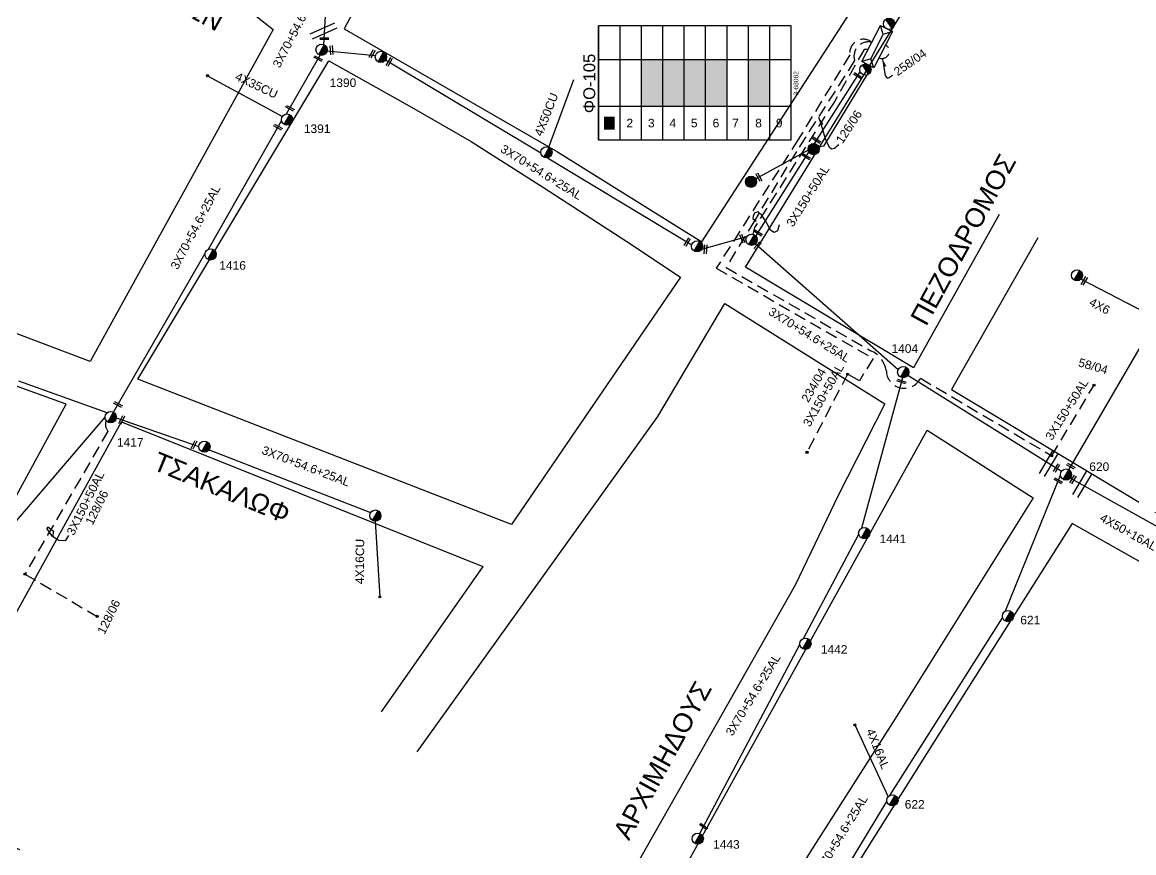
# Model space of a CAD drawing. Header units: millimetres. Extents: x 5016 to 7282, y 2879 to 3911.
# Drawn here: x 6036.2 to 6270, y 3244.1 to 3418.6 of the extents above; entities that cross this region are included whole.
import ezdxf
from ezdxf.enums import TextEntityAlignment as Align

# ---------------------------------------------------------------- set-up
doc = ezdxf.new("R2010")
doc.units = ezdxf.units.MM
doc.linetypes.add('DASHED', pattern=[19.05, 12.7, -6.35])
for name, color, linetype in [('Άγνωστα', 7, 'Continuous'), ('Ασφαλειοκιβώτια Χ.Τ 9 αναχωρήσεων', 7, 'Continuous'), ('Γυμνά εναέρια ΧΤ (3Φ)   4x35CU', 7, 'Continuous'), ('Γυμνά εναέρια ΧΤ (3Φ)   4x50CU', 7, 'Continuous'), ('Γυμνά εναέρια ΧΤ και ΦΟΠ (3Φ)   4x50+16AL', 7, 'Continuous'), ('Εναέρια παροχή ΧΤ 4x16', 7, 'SYN_LINE'), ('Επιγραφές - Σχήματα', 7, 'Continuous'), ('Καλώδια ΧΤ   3x150+50AL', 7, 'DASHED'), ('Μηχανική τομή', 7, 'Continuous'), ('Στύλος Ξύλινος', 7, 'Continuous'), ('Στύλος Ξύλινος @ 1', 7, 'Continuous'), ('Στύλος ΦΜ', 7, 'Continuous'), ('Στύλος ΦΜ @ 1', 7, 'Continuous'), ('Συνδέσεις', 7, 'Continuous'), ('Συνεστραμμένα ΧΤ   3x70+54.6+25 AL', 7, 'SYN_LINE'), ('Τομή', 7, 'Continuous'), ('Υποσταθμός εναέριος 2 στύλων', 7, 'Continuous'), ('Υποσταθμός πόλεως', 7, 'Continuous'), ('Υπόβαθρο ΔΕΗ', 7, 'Continuous'), ('Υπόγεια καλώδια Παροχών ΧΤ   4x16CU', 7, 'DASHED')]:
    doc.layers.add(name, color=color, linetype=linetype)
doc.styles.get("Standard").update_dxf_attribs({"font": 'ARIAL.TTF'})
doc.linetypes.add('SYN_LINE', pattern='A,0.5,-0.0001,["/\\/\\/\\/",Standard,S=0.1,R=0,X=0,Y=-0.05],-0.25', length=0.7501)
doc.dimstyles.new('ISO-25', dxfattribs={"dimtxt": 2.5, "dimasz": 1.8, "dimexe": 1.25, "dimexo": 0.625, "dimtad": 1, "dimtxsty": 'Standard', "dimcen": 1.8, "dimadec": 0, "dimazin": 0, "dimtfac": 1, "dimtmove": 0, "dimatfit": 3, "dimfxl": 1.25, "dimarcsym": 0})

# ---------------------------------------------------------------- blocks, each defined once
blk = doc.blocks.new('ΥΠΑΡΧΩΝ ΤΣΙΜΕΝΤΕΝΙΟΣ ΣΤΥΛΟΣ')
at = {"layer": 'Στύλος ΦΜ'}
blk.add_hatch(color=7, dxfattribs=at).paths.add_polyline_path([(-1.29, -2.28, 0.574793), (2.62, 0, 0.268822), (1.3, 2.27)])
at = {"layer": 'Στύλος ΦΜ', "color": 7}
blk.add_line((-1.29, -2.28), (1.3, 2.27), dxfattribs=at)
blk.add_circle((0, 0), 2.62, dxfattribs=at)
at = {"layer": 'Στύλος ΦΜ', "flags": 4}
for tag, p in [('ΑΡΙΘΜΟΣ', (-4.68, 8.05)), ('ΤΥΠΟΣ', (-4.91, 3.03))]:
    blk.add_attdef(tag, p, '', height=4, dxfattribs=at)
blk = doc.blocks.new('ΥΠΑΡΧΩΝ ΞΥΛΙΝΟΣ ΣΤΥΛΟΣ')
at = {"layer": 'Στύλος Ξύλινος'}
h = blk.add_hatch(color=7, dxfattribs=at)
h.paths.add_polyline_path([(-2.62, 0, 0.270008), (-1.29, -2.28), (1.3, 2.27, 0.576266)])
h.paths.add_polyline_path([(-1.29, -2.28, 0.574793), (2.62, 0, 0.268822), (1.3, 2.27)])
at = {"layer": 'Στύλος Ξύλινος', "color": 7}
blk.add_line((-1.29, -2.28), (1.3, 2.27), dxfattribs=at)
blk.add_circle((0, 0), 2.62, dxfattribs=at)
at = {"layer": 'Στύλος Ξύλινος', "flags": 4}
for tag, p in [('ΑΡΙΘΜΟΣ', (-4.91, 8.6)), ('ΤΥΠΟΣ', (-4.85, 3.39))]:
    blk.add_attdef(tag, p, '', height=4, dxfattribs=at)
blk = doc.blocks.new('ΥΠΟΣΤΑΘΜΟΣ ΕΝΑΕΡΙΟΣ ΕΠΙ 2 ΣΤΥΛΩΝ')
at = {"layer": 'Υποσταθμός εναέριος 2 στύλων', "linetype": 'Continuous'}
for points in [[(-11.97, -2.11, 0.574793), (-8.45, -0.07, 0.268822), (-9.64, 1.98)], [(9.68, -2.15, 0.574793), (13.19, -0.1, 0.268822), (12.01, 1.95)]]:
    blk.add_hatch(color=256, dxfattribs=at).paths.add_polyline_path(points)
for p, q in [((-11.97, -2.11), (-9.64, 1.98)), ((9.68, -2.15), (12.01, 1.95))]:
    blk.add_line(p, q, dxfattribs=at)
for centre in [(-10.81, -0.07), (10.84, -0.1)]:
    blk.add_circle(centre, 2.36, dxfattribs=at)
at = {"layer": 'Υποσταθμός πόλεως', "linetype": 'Continuous', "ltscale": 40}
blk.add_lwpolyline([(-8.57, 2.82), (8.57, 2.82), (8.57, -2.82), (-8.57, -2.82)], close=True, dxfattribs=at)
for points in [[(-5.75, 0), (-8.57, 2.82)], [(-8.57, -2.82), (-5.75, 0)], [(-5.75, 0), (5.75, 0)], [(5.75, 0), (8.57, 2.82)], [(8.57, -2.82), (5.75, 0)]]:
    blk.add_lwpolyline(points, dxfattribs=at)
at = {"layer": 'Υποσταθμός εναέριος 2 στύλων', "ltscale": 40, "flags": 1}
for tag, p in [('ΜΕΤΑΣΧΗΜΑΤΙΣΜΟΣ', (14.09, 2.51)), ('ΙΣΧΥΣ', (14.07, -0.28)), ('ΑΡΙΘΜΟΣ', (14.19, -3))]:
    blk.add_attdef(tag, p, '', height=1.8, dxfattribs=at)
blk = doc.blocks.new('ΑΣΦΑΛΕΙΟΚΙΒΩΤΙΟ ΥΠΟΣΤΑΘΜΟΥ 9 ΑΝΑΧΩΡΗΣΕΩΝ')
at = {"layer": 'Ασφαλειοκιβώτια Χ.Τ 9 αναχωρήσεων', "ltscale": 40}
for p, q in [((-23.8, 40.36), (24.02, 40.36)), ((-9.72, 40.36), (-9.72, -40.64)), ((9.94, 40.36), (9.94, -40.64)), ((-23.8, 31.36), (24.02, 31.36)), ((-23.8, 22.36), (24.02, 22.36)), ((-23.8, 13.36), (24.02, 13.36)), ((-23.8, 4.36), (24.02, 4.36)), ((-23.8, -4.64), (24.02, -4.64)), ((-23.8, -13.64), (24.02, -13.64)), ((-23.8, -22.64), (24.02, -22.64)), ((-23.8, -31.64), (24.02, -31.64))]:
    blk.add_line(p, q, dxfattribs=at)
at = {"layer": 'Ασφαλειοκιβώτια Χ.Τ 9 αναχωρήσεων'}
blk.add_lwpolyline([(-23.8, -40.64), (24.02, -40.64), (24.02, 40.36), (-23.8, 40.36)], close=True, dxfattribs=at)
for s, p in [('1', (-18.61, 37.24)), ('2', (-18.61, 28.67)), ('3', (-18.61, 19.6)), ('4', (-18.61, 10.58)), ('5', (-18.61, 1.57)), ('6', (-18.61, -7.57)), ('7', (-18.61, -15.81)), ('8', (-18.61, -25.5)), ('9', (-18.61, -34.19))]:
    blk.add_text(s, height=3.6, rotation=270, dxfattribs=at).set_placement(p)
at = {"layer": 'Ασφαλειοκιβώτια Χ.Τ 9 αναχωρήσεων', "ltscale": 40}
for tag, height, p in [('ΟΝΟΜΑ', 5, (-0.16, 44.31)), ('ΚΕΙΜΕΝΟ 1', 2, (17.06, 35.59)), ('ΚΕΙΜΕΝΟ 2', 2, (17.06, 26.88)), ('ΚΕΙΜΕΝΟ 3', 2, (17.06, 17.69)), ('ΚΕΙΜΕΝΟ 4', 2, (17.06, 8.71)), ('ΚΕΙΜΕΝΟ 5', 2, (17.06, -0.13)), ('ΚΕΙΜΕΝΟ 6', 2, (17.06, -9.05)), ('ΚΕΙΜΕΝΟ 7', 2, (17.06, -18.13)), ('ΚΕΙΜΕΝΟ 8', 2, (17.06, -26.85)), ('ΚΕΙΜΕΝΟ 9', 2, (17.06, -35.99)), ('ΣΧ', 2, (-0.1, -42.64))]:
    blk.add_attdef(tag, text='', height=height, dxfattribs=at).set_placement(p, align=Align.MIDDLE_CENTER)
blk = doc.blocks.new('ΜΗΧΑΝΙΚΗ ΤΟΜΗ')
at = {"layer": 'Μηχανική τομή', "ltscale": 40}
for p, q in [((-1.89, 0.78), (1.89, 0.78)), ((1.89, 0), (-1.89, 0))]:
    blk.add_line(p, q, dxfattribs=at)
blk = doc.blocks.new('ΤΟΜΗ')
at = {"layer": 'Τομή', "ltscale": 40}
for p, q in [((-5.68, 0), (5.68, 0)), ((5.68, -2.33), (-5.68, -2.33))]:
    blk.add_line(p, q, dxfattribs=at)
blk = doc.blocks.new('_ΣΥΝΔΕΣΗ')
at = {"layer": 'Συνδέσεις', "linetype": 'SYN_LINE', "ltscale": 40}
blk.add_hatch(color=256, dxfattribs=at).paths.add_polyline_path([(0.5, -0.01, 1), (-0.5, -0.01, 1)])
at = {"layer": 'Συνδέσεις'}
blk.add_circle((0, -0.01), 0.5, dxfattribs=at)

msp = doc.modelspace()

# ---------------------------------------------------------------- hatches: boundary and pattern name
at = {"layer": 'Ασφαλειοκιβώτια Χ.Τ 9 αναχωρήσεων', "lineweight": -3}
for color, points in [(1, [(6170.92, 3410.8), (6166.42, 3410.8), (6166.42, 3400.97), (6170.92, 3400.97)]), (6, [(6175.42, 3410.8), (6170.92, 3410.8), (6170.92, 3400.97), (6175.42, 3400.97)]), (2, [(6179.92, 3410.8), (6175.42, 3410.8), (6175.42, 3400.97), (6179.92, 3400.97)]), (27, [(6184.42, 3410.8), (6179.92, 3410.8), (6179.92, 3400.97), (6184.42, 3400.97)]), (5, [(6193.42, 3410.8), (6188.92, 3410.8), (6188.92, 3400.97), (6193.42, 3400.97)]), (85, [(6158.53, 3396.07), (6160.83, 3396.07), (6160.83, 3398.78), (6158.53, 3398.78)])]:
    msp.add_hatch(color=color, dxfattribs=at).paths.add_polyline_path(points)

# ---------------------------------------------------------------- linework, layer by layer
at = {"layer": 'Άγνωστα', "color": 27, "linetype": 'SYN_LINE', "lineweight": -3, "ltscale": 20}
for points in [[(6258.88, 3364.59), (6274.19, 3356.73)], [(6110.4, 3313.75), (6111.42, 3297.84)]]:
    msp.add_lwpolyline(points, dxfattribs=at)
at = {"layer": 'Άγνωστα', "lineweight": -3}
msp.add_lwpolyline([(6154.41, 3202.69), (6226.51, 3332.86), (6248.8, 3318.68), (6219.7, 3272.11), (6203.16, 3246.22), (6159.09, 3176.35)], dxfattribs=at)
at = {"layer": 'Άγνωστα', "color": 2, "linetype": 'DASHED', "lineweight": -3, "ltscale": 0.2}
msp.add_arc((6217.03, 3412.51), 1.51, 243.5679, 61.9347, dxfattribs=at)
at = {"layer": 'Γυμνά εναέρια ΧΤ (3Φ)   4x35CU', "color": 27, "linetype": 'SYN_LINE', "lineweight": -3, "ltscale": 20}
msp.add_lwpolyline([(6075.17, 3407.38), (6090.91, 3398.82)], dxfattribs=at)
at = {"layer": 'Γυμνά εναέρια ΧΤ (3Φ)   4x50CU', "color": 27, "linetype": 'SYN_LINE', "lineweight": -3, "ltscale": 20}
msp.add_lwpolyline([(6146.96, 3392.35), (6152.19, 3406.61)], dxfattribs=at)
at = {"layer": 'Γυμνά εναέρια ΧΤ και ΦΟΠ (3Φ)   4x50+16AL', "color": 133, "lineweight": -3}
msp.add_lwpolyline([(6256.65, 3322.82), (6288.34, 3305.11)], dxfattribs=at)
at = {"layer": 'Εναέρια παροχή ΧΤ 4x16', "color": 27, "lineweight": -3, "ltscale": 20}
msp.add_lwpolyline([(6211.3, 3270.93), (6218.32, 3255.84)], dxfattribs=at)
at = {"layer": 'Επιγραφές - Σχήματα', "lineweight": -3}
for points in [[(6195.37, 3376.04), (6195.07, 3374.75), (6194.37, 3374.43), (6193.63, 3374.83), (6192.52, 3376.85), (6191.67, 3378.17), (6190.97, 3378.77), (6190.27, 3378.54), (6189.93, 3377.95), (6189.87, 3377.34), (6190.58, 3376.82)], [(6045.92, 3310.72), (6045.25, 3309.59), (6043.91, 3309.71), (6042.6, 3310.5), (6041.45, 3312.16), (6041.55, 3312.53), (6042.79, 3311.63), (6042.6, 3310.5)]]:
    msp.add_lwpolyline(points, dxfattribs=at)
at = {"layer": 'Καλώδια ΧΤ   3x150+50AL', "color": 5, "lineweight": -3, "ltscale": 0.2}
msp.add_lwpolyline([(6214.86, 3414.4, 0.690229), (6210.28, 3411.79), (6199.41, 3393.98), (6182.17, 3366.92), (6215.13, 3347.95), (6212.26, 3343.25), (6209.78, 3344.66), (6201.25, 3328.22)], format="xyb", dxfattribs=at)
at = {"layer": 'Καλώδια ΧΤ   3x150+50AL', "color": 6, "lineweight": -3, "ltscale": 0.2}
msp.add_lwpolyline([(6214.86, 3414.4, 0.58282), (6211.27, 3410.55), (6199.01, 3391.48), (6190.2, 3376.91), (6184.24, 3367.1), (6214.67, 3349.56, -0.24552), (6217.92, 3345.46, 0.79125), (6225.11, 3343.8), (6252.73, 3327.48), (6261.61, 3342.33)], format="xyb", dxfattribs=at)
at = {"layer": 'Καλώδια ΧΤ   3x150+50AL', "color": 27, "lineweight": -3, "ltscale": 0.2}
msp.add_lwpolyline([(6214.09, 3412.9), (6213.26, 3412.9), (6207.07, 3402.04), (6190.21, 3375.47), (6189.87, 3374.05)], dxfattribs=at)
msp.add_lwpolyline([(6053.87, 3334.9, 0.296179), (6054.23, 3332.69), (6036.78, 3302.63), (6051.95, 3293.74)], format="xyb", dxfattribs=at)
at = {"layer": 'Συνεστραμμένα ΧΤ   3x70+54.6+25 AL', "color": 173, "lineweight": -3, "ltscale": 20}
msp.add_lwpolyline([(6099.66, 3413.89), (6100.92, 3435.63)], dxfattribs=at)
at = {"layer": 'Συνεστραμμένα ΧΤ   3x70+54.6+25 AL', "color": 27, "lineweight": -3, "ltscale": 10}
for points in [[(6091.81, 3399.34), (6098.84, 3411.7)], [(6100.3, 3412.6), (6110.49, 3411.66), (6110.49, 3411.66)], [(6179.13, 3370.89), (6179.13, 3370.89), (6188.62, 3373.57)]]:
    msp.add_lwpolyline(points, dxfattribs=at)
at = {"layer": 'Συνεστραμμένα ΧΤ   3x70+54.6+25 AL', "color": 27, "lineweight": -3, "ltscale": 20}
for points in [[(6112.63, 3410.72), (6145.29, 3391.14)], [(6075.36, 3370.91), (6090.74, 3397.9)], [(6146.7, 3390.13), (6177, 3371.82)], [(6055.39, 3336.63), (6074.63, 3369.95), (6074.63, 3369.95)], [(6256.31, 3324.57), (6274.04, 3354.97)], [(6055.97, 3335.44), (6073.34, 3329.46)], [(6075.48, 3328.73), (6109.47, 3315.55)], [(6243.02, 3294.87), (6254.56, 3323.4)], [(6218.65, 3256.11), (6242.4, 3293.4)], [(6202.19, 3228.66), (6218.06, 3254.84)]]:
    msp.add_lwpolyline(points, dxfattribs=at)
at = {"layer": 'Συνεστραμμένα ΧΤ   3x70+54.6+25 AL', "color": 85, "lineweight": -3, "ltscale": 20}
for points in [[(6202.8, 3393.11), (6212.46, 3408.2)], [(6190.52, 3373.63), (6201.64, 3391.32)], [(6190.4, 3372.04), (6220.45, 3345.62)], [(6221.32, 3343.9), (6212.72, 3312.29)], [(6222.46, 3344.41), (6254.78, 3324.25)], [(6200.53, 3289.1), (6212.12, 3311.03)], [(6178.69, 3248.11), (6199.76, 3287.83)]]:
    msp.add_lwpolyline(points, dxfattribs=at)
at = {"layer": 'Συνεστραμμένα ΧΤ   3x70+54.6+25 AL', "color": 2, "lineweight": -3, "ltscale": 20}
for points in [[(6213.83, 3407.54), (6204.74, 3392.54), (6204.74, 3392.54), (6203.74, 3392.35)], [(6201.47, 3391.74), (6190.49, 3385.69)]]:
    msp.add_lwpolyline(points, dxfattribs=at)
at = {"layer": 'Συνεστραμμένα ΧΤ   3x70+54.6+25 AL', "color": 5, "lineweight": -3, "ltscale": 20}
for points in [[(6054.08, 3336.53), (6035.51, 3343.2)], [(6032.57, 3310.97), (6053.63, 3335.58)]]:
    msp.add_lwpolyline(points, dxfattribs=at)
at = {"layer": 'Υπόβαθρο ΔΕΗ', "lineweight": -3}
msp.add_lwpolyline([(6241.67, 3378.22), (6223.67, 3346), (6188.3, 3367.12), (6223.83, 3424.84), (6234.95, 3446.11), (6252.05, 3479.26), (6272.62, 3519.91, -0.528302), (6274.34, 3520.14), (6295.15, 3503.2), (6312.72, 3487.14), (6332.23, 3467.59), (6346.55, 3452.62), (6367.63, 3427.86), (6389.38, 3403.82), (6331.36, 3348.39)], format="xyb", dxfattribs=at)
for points in [[(6185.06, 3493.98), (6178.88, 3495.75), (6153.7, 3510.26), (6103.9, 3417.26), (6148.74, 3391.38), (6179.12, 3372.49), (6211.03, 3421.71), (6173.91, 3436.89)], [(6035.72, 3244.7), (6012.77, 3254.44), (6002.13, 3258.85), (6002.13, 3258.85), (5969.53, 3272.49), (5943.2, 3283.71), (5979.67, 3362.06), (5984.84, 3372.09), (6028.57, 3464.67), (6028.57, 3464.67), (6088.96, 3417.06), (6088.96, 3417.06), (6050.46, 3347.3), (5984.84, 3372.09)], [(6139.12, 3313.07), (6060.5, 3343.62), (6100.71, 3410.48), (6118.04, 3400.78), (6130.61, 3393.56), (6145.85, 3383.87), (6163.37, 3372.56), (6174.65, 3365.05), (6139.12, 3313.07)], [(6249.77, 3373.28), (6231.61, 3341.41), (6290.58, 3306.07), (6290.58, 3306.07), (6310.45, 3242.06), (6324.72, 3195.43), (6338.18, 3152.25), (6341.86, 3140.14), (6350.5, 3118.28), (6375.62, 3126.61), (6419.2, 3142.41)], [(6002.13, 3258.85), (6045.46, 3338.33), (5979.67, 3362.06)], [(6119.29, 3265.25), (6169.88, 3335.73), (6183.99, 3359.5), (6217.61, 3338.42), (6207.77, 3319.13), (6198.78, 3300.32), (6175.92, 3259.99), (6143.51, 3203.07)], [(6012.77, 3254.44), (6012.77, 3254.44), (6057.06, 3334.61), (6133.06, 3304.22), (6111.72, 3273.64)], [(6302.17, 3236.39), (6292.31, 3268.67), (6283.6, 3298.26), (6283.6, 3298.26), (6257.04, 3313.23), (6233.42, 3275.97), (6167.89, 3171.95)]]:
    msp.add_lwpolyline(points, dxfattribs=at)

# ---------------------------------------------------------------- block references
at = {"layer": 'Ασφαλειοκιβώτια Χ.Τ 9 αναχωρήσεων', "lineweight": -3, "xscale": 0.5, "yscale": 0.5, "zscale": 0.5, "rotation": 90}
msp.add_blockref('ΑΣΦΑΛΕΙΟΚΙΒΩΤΙΟ ΥΠΟΣΤΑΘΜΟΥ 9 ΑΝΑΧΩΡΗΣΕΩΝ', (6177.61, 3405.83), dxfattribs=at).add_auto_attribs({'ΟΝΟΜΑ': 'ΦΟ-105', 'ΣΧ': '3-68062'})
at = {"layer": 'Μηχανική τομή', "lineweight": -3}
for p, xscale, yscale, zscale, rotation in [((6099.75, 3415.36), 0.4999999999996248, 0.4999999999996248, 0.4999999999996248, 180.3254433775503), ((6101.43, 3412.77), 0.499999999999542, 0.499999999999542, 0.499999999999542, 94.08721316094727), ((6098.53, 3411.15), 0.4999999999996481, 0.4999999999996481, 0.4999999999996481, 152.3757078356229), ((6109.97, 3411.87), 0.4999999999995954, 0.4999999999995954, 0.4999999999995954, 59.89018481759459), ((6113.56, 3410.16), 0.4999999999995954, 0.4999999999995954, 0.4999999999995954, 59.89018481759459), ((6211.83, 3407.22), 0.5000000000001924, 0.5000000000001924, 0.5000000000001924, 327.2559332064534), ((6092.59, 3400.71), 0.4999999999996481, 0.4999999999996481, 0.4999999999996481, 152.3757078356229), ((6090.08, 3396.75), 0.4999999999996481, 0.4999999999996481, 0.4999999999996481, 152.3757078356229), ((6203.15, 3393.67), 0.5000000000001924, 0.5000000000001924, 0.5000000000001924, 327.2559332064534), ((6200.95, 3390.22), 0.5000000000001924, 0.5000000000001924, 0.5000000000001924, 327.2559332064534), ((6190.94, 3385.94), 0.5000000000001066, 0.5000000000001066, 0.5000000000001066, 299.3912311821314), ((6187.84, 3373.17), 0.4999999999996033, 0.4999999999996033, 0.4999999999996033, 111.2460749884564), ((6190.87, 3374.18), 0.5000000000001924, 0.5000000000001924, 0.5000000000001924, 327.2559332064534), ((6176.23, 3372.28), 0.4999999999995954, 0.4999999999995954, 0.4999999999995954, 59.89018481759459), ((6180.11, 3370.88), 0.4999999999995999, 0.4999999999995999, 0.4999999999995999, 85.4874001177677), ((6191, 3371.51), 0.5000000000002043, 0.5000000000002043, 0.5000000000002043, 47.66860944745761), ((6191, 3371.51), 0.5000000000002043, 0.5000000000002043, 0.5000000000002043, 47.66860944745761), ((6259.74, 3364.15), 0.5000000000002087, 0.5000000000002087, 0.5000000000002087, 59.93434987661653), ((6221.05, 3342.92), 0.5000000000001878, 0.5000000000001878, 0.5000000000001878, 339.0026759465204), ((6056.44, 3338.45), 0.4999999999996481, 0.4999999999996481, 0.4999999999996481, 152.3757078356229), ((6056.93, 3335.11), 0.4999999999997912, 0.4999999999997912, 0.4999999999997912, 243.8545950581912), ((6072.15, 3329.87), 0.4999999999997912, 0.4999999999997912, 0.4999999999997912, 243.8545950581912), ((6253.91, 3324.8), 0.5000000000002087, 0.5000000000002087, 0.5000000000002087, 59.93434987661653), ((6256.84, 3325.48), 0.5000000000001811, 0.5000000000001811, 0.5000000000001811, 149.8975582349994), ((6254.16, 3322.41), 0.5000000000001811, 0.5000000000001811, 0.5000000000001811, 149.8975582349994), ((6257.36, 3322.42), 0.5000000000002087, 0.5000000000002087, 0.5000000000002087, 59.93434987661653), ((6179.39, 3249.42), 0.5000000000000401, 0.5000000000000401, 0.5000000000000401, 322.6265307083374)]:
    msp.add_blockref('ΜΗΧΑΝΙΚΗ ΤΟΜΗ', p, dxfattribs=dict(at, xscale=xscale, yscale=yscale, zscale=zscale, rotation=rotation))
at = {"layer": 'Στύλος Ξύλινος @ 1', "lineweight": -3, "ltscale": 40, "xscale": 0.4499999999998181, "yscale": 0.4499999999998181, "zscale": 0.4499999999998181}
for p in [(6202.64, 3391.94), (6189.48, 3385.08)]:
    msp.add_blockref('ΥΠΑΡΧΩΝ ΞΥΛΙΝΟΣ ΣΤΥΛΟΣ', p, dxfattribs=at)
at = {"layer": 'Στύλος ΦΜ @ 1', "lineweight": -3, "ltscale": 40}
ref = msp.add_blockref('ΥΠΑΡΧΩΝ ΤΣΙΜΕΝΤΕΝΙΟΣ ΣΤΥΛΟΣ', (6099.15, 3412.84), dxfattribs=dict(at, xscale=0.4499999999998181, yscale=0.4499999999998181, zscale=0.4499999999998181))
ref.add_attrib('ΤΥΠΟΣ', '1390', (6100.86, 3405.01), dxfattribs={"layer": 'Στύλος ΦΜ', "height": 1.8, "flags": 4})
at = {"layer": 'Στύλος ΦΜ @ 1', "lineweight": -3, "ltscale": 40, "xscale": 0.4499999999998181, "yscale": 0.4499999999998181, "zscale": 0.4499999999998181}
for p in [(6111.62, 3411.33), (6146.46, 3391.28), (6189.59, 3372.9), (6178.13, 3371.51), (6258.04, 3365.42), (6074.52, 3329.41), (6110.47, 3314.93)]:
    msp.add_blockref('ΥΠΑΡΧΩΝ ΤΣΙΜΕΝΤΕΝΙΟΣ ΣΤΥΛΟΣ', p, dxfattribs=at)
at = {"layer": 'Στύλος ΦΜ @ 1', "lineweight": -3, "ltscale": 40}
ref = msp.add_blockref('ΥΠΑΡΧΩΝ ΤΣΙΜΕΝΤΕΝΙΟΣ ΣΤΥΛΟΣ', (6091.88, 3398.16), dxfattribs=dict(at, xscale=0.4499999999998181, yscale=0.4499999999998181, zscale=0.4499999999998181))
ref.add_attrib('ΤΥΠΟΣ', '1391', (6095.43, 3395.34), dxfattribs={"layer": 'Στύλος ΦΜ', "height": 1.8, "flags": 4})
ref = msp.add_blockref('ΥΠΑΡΧΩΝ ΤΣΙΜΕΝΤΕΝΙΟΣ ΣΤΥΛΟΣ', (6075.8, 3369.82), dxfattribs=dict(at, xscale=0.4499999999998181, yscale=0.4499999999998181, zscale=0.4499999999998181))
ref.add_attrib('ΤΥΠΟΣ', '1416', (6077.64, 3366.6), dxfattribs={"layer": 'Στύλος ΦΜ', "height": 1.8, "flags": 4})
ref = msp.add_blockref('ΥΠΑΡΧΩΝ ΤΣΙΜΕΝΤΕΝΙΟΣ ΣΤΥΛΟΣ', (6221.49, 3345.07), dxfattribs=dict(at, xscale=0.4499999999998181, yscale=0.4499999999998181, zscale=0.4499999999998181))
ref.add_attrib('ΤΥΠΟΣ', '1404', (6219.02, 3349.13), dxfattribs={"layer": 'Στύλος ΦΜ', "height": 1.8, "flags": 4})
ref = msp.add_blockref('ΥΠΑΡΧΩΝ ΤΣΙΜΕΝΤΕΝΙΟΣ ΣΤΥΛΟΣ', (6054.81, 3335.61), dxfattribs=dict(at, xscale=0.4499999999998181, yscale=0.4499999999998181, zscale=0.4499999999998181))
ref.add_attrib('ΤΥΠΟΣ', '1417', (6056.12, 3329.42), dxfattribs={"layer": 'Στύλος ΦΜ', "height": 1.8, "flags": 4})
ref = msp.add_blockref('ΥΠΑΡΧΩΝ ΤΣΙΜΕΝΤΕΝΙΟΣ ΣΤΥΛΟΣ', (6255.73, 3323.55), dxfattribs=dict(at, xscale=0.4499999999998181, yscale=0.4499999999998181, zscale=0.4499999999998181))
ref.add_attrib('ΤΥΠΟΣ', '620', (6260.62, 3324.31), dxfattribs={"layer": 'Στύλος ΦΜ', "height": 1.8, "flags": 4})
ref = msp.add_blockref('ΥΠΑΡΧΩΝ ΤΣΙΜΕΝΤΕΝΙΟΣ ΣΤΥΛΟΣ', (6213.28, 3311.25), dxfattribs=dict(at, xscale=0.4499999999998181, yscale=0.4499999999998181, zscale=0.4499999999998181))
ref.add_attrib('ΤΥΠΟΣ', '1441', (6216.51, 3309.14), dxfattribs={"layer": 'Στύλος ΦΜ', "height": 1.8, "flags": 4})
ref = msp.add_blockref('ΥΠΑΡΧΩΝ ΤΣΙΜΕΝΤΕΝΙΟΣ ΣΤΥΛΟΣ', (6243.51, 3293.8), dxfattribs=dict(at, xscale=0.4499999999998181, yscale=0.4499999999998181, zscale=0.4499999999998181))
ref.add_attrib('ΤΥΠΟΣ', '621', (6246.11, 3292.06), dxfattribs={"layer": 'Στύλος ΦΜ', "height": 1.8, "flags": 4})
ref = msp.add_blockref('ΥΠΑΡΧΩΝ ΤΣΙΜΕΝΤΕΝΙΟΣ ΣΤΥΛΟΣ', (6200.93, 3287.99), dxfattribs=dict(at, xscale=0.4499999999998181, yscale=0.4499999999998181, zscale=0.4499999999998181))
ref.add_attrib('ΤΥΠΟΣ', '1442', (6204.16, 3285.89), dxfattribs={"layer": 'Στύλος ΦΜ', "height": 1.8, "flags": 4})
ref = msp.add_blockref('ΥΠΑΡΧΩΝ ΤΣΙΜΕΝΤΕΝΙΟΣ ΣΤΥΛΟΣ', (6219.21, 3255.07), dxfattribs=dict(at, xscale=0.4499999999998181, yscale=0.4499999999998181, zscale=0.4499999999998181))
ref.add_attrib('ΤΥΠΟΣ', '622', (6221.81, 3253.33), dxfattribs={"layer": 'Στύλος ΦΜ', "height": 1.8, "flags": 4})
ref = msp.add_blockref('ΥΠΑΡΧΩΝ ΤΣΙΜΕΝΤΕΝΙΟΣ ΣΤΥΛΟΣ', (6178.27, 3247.02), dxfattribs=dict(at, xscale=0.4499999999998181, yscale=0.4499999999998181, zscale=0.4499999999998181))
ref.add_attrib('ΤΥΠΟΣ', '1443', (6181.5, 3244.91), dxfattribs={"layer": 'Στύλος ΦΜ', "height": 1.8, "flags": 4})
at = {"layer": 'Συνδέσεις', "lineweight": -3, "xscale": 0.4499999999998181, "yscale": 0.4499999999998181, "zscale": 0.4499999999998181}
for p in [(6075.17, 3407.38), (6209.78, 3344.66), (6261.61, 3342.33), (6201.25, 3328.22), (6252.73, 3327.48), (6036.78, 3302.63), (6111.42, 3297.84), (6051.95, 3293.74), (6211.3, 3270.93)]:
    msp.add_blockref('_ΣΥΝΔΕΣΗ', p, dxfattribs=at)
at = {"layer": 'Τομή', "lineweight": -3}
for p, xscale, yscale, zscale, rotation in [((6099.8, 3416.24), 0.4999999999996577, 0.4999999999996577, 0.4999999999996577, 204.0137432780478), ((6099.8, 3416.24), 0.4999999999996577, 0.4999999999996577, 0.4999999999996577, 204.0137432780478), ((6252.6, 3325.61), 0.500000000000038, 0.500000000000038, 0.500000000000038, 239.3126170755141), ((6259.6, 3321.17), 0.500000000000038, 0.500000000000038, 0.500000000000038, 239.3126170755141)]:
    msp.add_blockref('ΤΟΜΗ', p, dxfattribs=dict(at, xscale=xscale, yscale=yscale, zscale=zscale, rotation=rotation))
at = {"layer": 'Υποσταθμός εναέριος 2 στύλων', "lineweight": -3, "xscale": 0.4999999999999867, "yscale": 0.4999999999999867, "zscale": 0.4999999999999867, "rotation": 62.75130654608367}
msp.add_blockref('ΥΠΟΣΤΑΘΜΟΣ ΕΝΑΕΡΙΟΣ ΕΠΙ 2 ΣΤΥΛΩΝ', (6215.98, 3413.5), dxfattribs=at)

# ---------------------------------------------------------------- texts
at = {"layer": 'Γυμνά εναέρια ΧΤ (3Φ)   4x35CU', "color": 7, "lineweight": -3, "insert": (6081.57, 3408.19), "char_height": 1.8, "width": 168.3718, "attachment_point": 1, "rotation": 334.8513}
msp.add_mtext('4X35CU', dxfattribs=at)
at = {"layer": 'Γυμνά εναέρια ΧΤ (3Φ)   4x50CU', "color": 7, "lineweight": -3, "insert": (6143.83, 3395.15), "char_height": 1.8, "width": 168.3718, "attachment_point": 1, "rotation": 68.4386}
msp.add_mtext('4X50CU', dxfattribs=at)
at = {"layer": 'Γυμνά εναέρια ΧΤ και ΦΟΠ (3Φ)   4x50+16AL', "color": 7, "lineweight": -3, "insert": (6263.54, 3315.48), "char_height": 1.8, "width": 168.3718, "attachment_point": 1, "rotation": 330.7393}
msp.add_mtext('4X50+16AL', dxfattribs=at)
at = {"layer": 'Εναέρια παροχή ΧΤ 4x16', "color": 7, "lineweight": -3, "insert": (6215.33, 3270.37), "char_height": 1.8, "width": 168.3718, "attachment_point": 1, "rotation": 292.1599}
msp.add_mtext('4X16AL', dxfattribs=at)
at = {"layer": 'Επιγραφές - Σχήματα', "color": 7, "lineweight": -3, "width": 168.3718, "attachment_point": 1}
for s, insert, char_height, rotation in [('ΔΕΛΦΩΝ', (6058.06, 3431.52), 4, 331.4005), ('258/04', (6219.26, 3408.71), 1.8, 35.0119), ('126/06', (6207.21, 3393.93), 1.8, 56.6976), ('ΠΕΖΟΔΡΟΜΟΣ', (6222.81, 3356.45), 4, 61.4005), ('4X6', (6261.24, 3360.79), 1.8, 332.3836), ('58/04', (6258.65, 3348.06), 1.8, 343.9695), ('234/04', (6199.97, 3339.45), 1.8, 60.2024), ('ΤΣΑΚΑΛΩΦ', (6064.89, 3328.43), 4, 337.6627), ('128/06', (6049.38, 3313.58), 1.8, 63.6647), ('128/06', (6051.88, 3290.6), 1.8, 63.6647), ('ΑΡΧΙΜΗΔΟΥΣ', (6160.29, 3248.37), 4, 61.4005)]:
    msp.add_mtext(s, dxfattribs=dict(at, insert=insert, char_height=char_height, rotation=rotation))
at = {"layer": 'Καλώδια ΧΤ   3x150+50AL', "color": 7, "lineweight": -3, "char_height": 1.8, "width": 168.3718, "attachment_point": 1}
for insert, rotation in [((6196.78, 3376.41), 57.9051), ((6200.3, 3334.32), 60.3837), ((6251.25, 3331.53), 57.9051), ((6045.44, 3311.39), 63.6137)]:
    msp.add_mtext('3X150+50AL', dxfattribs=dict(at, insert=insert, rotation=rotation))
at = {"layer": 'Συνεστραμμένα ΧΤ   3x70+54.6+25 AL', "color": 7, "lineweight": -3, "char_height": 1.8, "width": 168.3718, "attachment_point": 1}
for insert, rotation in [((6088.76, 3409.7), 62.3006), ((6137.54, 3393.03), 328.2309), ((6067.29, 3367.3), 62.3006), ((6193.92, 3358.84), 328.2309), ((6087.05, 3329.65), 339.1152), ((6202.35, 3239.7), 58.4888)]:
    msp.add_mtext('3X70+54.6+25AL', dxfattribs=dict(at, insert=insert, rotation=rotation))
at = {"layer": 'Συνεστραμμένα ΧΤ   3x70+54.6+25 AL', "lineweight": -3, "ltscale": 20, "insert": (6184.02, 3269.38), "char_height": 1.8, "width": 168.3718, "attachment_point": 1, "rotation": 58.4888}
msp.add_mtext('3X70+54.6+25AL', dxfattribs=at)
at = {"layer": 'Υπόγεια καλώδια Παροχών ΧΤ   4x16CU', "color": 7, "lineweight": -3, "insert": (6106.25, 3300.53), "char_height": 1.8, "width": 168.3718, "attachment_point": 1, "rotation": 89.5142}
msp.add_mtext('4X16CU', dxfattribs=at)

# ---------------------------------------------------------------- leaders
at = {"layer": 'Επιγραφές - Σχήματα', "lineweight": -3, "path_type": 1}
for points in [[(6217.08, 3411), (6218.4, 3406.92), (6219.27, 3407.52)], [(6203.64, 3398.68), (6207, 3392.14), (6207.93, 3392.95)]]:
    msp.add_leader(points, dimstyle='ISO-25', override={"dimgap": 0.625, "dimtad": 0}, dxfattribs=at)

doc.saveas('drawing.dxf')
